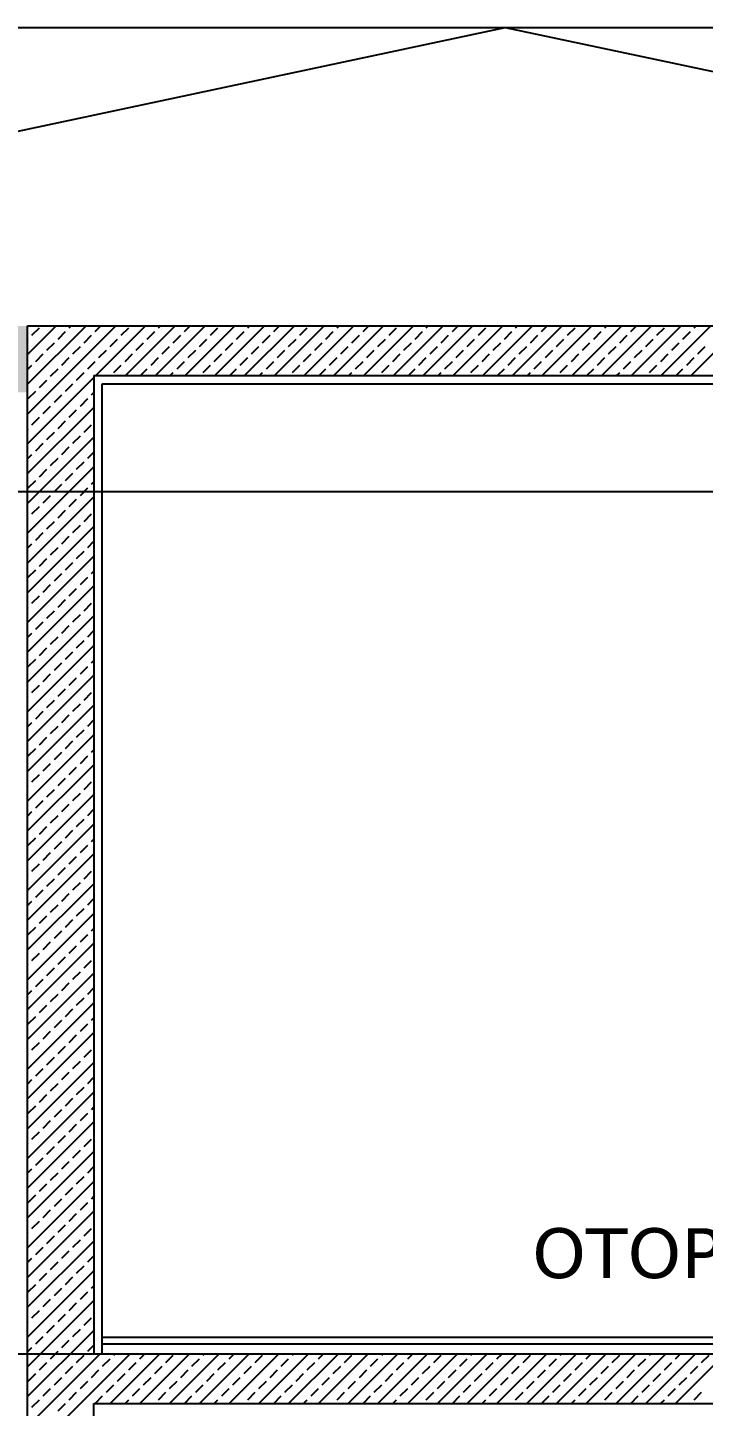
# Model space of a CAD drawing. Header units: millimetres. Extents: x 43168.9 to 43194.6, y -25545.1 to -25543.4.
# Drawn here: x 43181.1356 to 43181.2172, y -25544.5929 to -25544.4266 of the extents above; entities that cross this region are included whole.
import ezdxf
from ezdxf.enums import TextEntityAlignment as Align

# ---------------------------------------------------------------- set-up
doc = ezdxf.new("R2010")
doc.units = ezdxf.units.MM
doc.header["$LTSCALE"] = 200
doc.linetypes.add('kesit_$0$HIDDEN2', pattern=[0.1875, 0.125, -0.0625])
for name, color, linetype in [('gor-3_sgh', 191, 'Continuous'), ('kaplama-gnl_sgh', 30, 'Continuous'), ('kesit_$0$izd-alt_sgh', 8, 'kesit_$0$HIDDEN2'), ('kolon-b.a_sgh', 6, 'Continuous'), ('olcuaks_sgh', 41, 'Continuous'), ('siva_sgh', 145, 'Continuous'), ('tarama-betonarme_sgh', 223, 'Continuous'), ('tarama-zemin_sgh', 197, 'Continuous'), ('yazi-mahal_sgh', 12, 'Continuous')]:
    doc.layers.add(name, color=color, linetype=linetype)
doc.styles.add('text1', font='VERDANA.TTF')

msp = doc.modelspace()

# ---------------------------------------------------------------- hatches: boundary and pattern name
at = {"layer": 'olcuaks_sgh'}
h = msp.add_hatch(color=252, dxfattribs=at)
h.dxf.hatch_style = 1
h.paths.add_polyline_path([(43180.99288, -25544.46255), (43181.13562, -25544.46255), (43181.13562, -25544.47055), (43180.99288, -25544.47055)])

# ---------------------------------------------------------------- linework, layer by layer
at = {"layer": 'gor-3_sgh'}
for p, q in [((43181.02388, -25544.46255), (43181.19326, -25544.42656)), ((43181.02388, -25544.42656), (43181.36264, -25544.42656)), ((43181.19326, -25544.42656), (43181.36364, -25544.46255))]:
    msp.add_line(p, q, dxfattribs=at)
at = {"layer": 'kaplama-gnl_sgh'}
for p, q in [((43181.14462, -25544.58456), (43181.36264, -25544.58456)), ((43181.14462, -25544.58536), (43181.36264, -25544.58536))]:
    msp.add_line(p, q, dxfattribs=at)
at = {"layer": 'kesit_$0$izd-alt_sgh'}
for p, q in [((43180.86662, -25544.42656), (43182.76331, -25544.42656)), ((43183.17306, -25544.48256), (43180.86306, -25544.48256)), ((43181.05362, -25544.58656), (43183.01231, -25544.58656))]:
    msp.add_line(p, q, dxfattribs=at)
at = {"layer": 'kolon-b.a_sgh'}
for p, q in [((43181.13562, -25544.46255), (43181.36364, -25544.46255)), ((43181.13562, -25544.78256), (43181.13562, -25544.46255)), ((43181.14362, -25544.46855), (43181.36364, -25544.46855)), ((43181.14362, -25544.46855), (43181.14362, -25544.58656)), ((43181.14362, -25544.58656), (43181.36364, -25544.58656)), ((43181.14362, -25544.59256), (43181.36364, -25544.59256)), ((43181.14362, -25544.74656), (43181.14362, -25544.59256))]:
    msp.add_line(p, q, dxfattribs=at)
at = {"layer": 'siva_sgh'}
for p, q in [((43181.14462, -25544.58656), (43181.14462, -25544.46955)), ((43181.14462, -25544.46955), (43181.36264, -25544.46955))]:
    msp.add_line(p, q, dxfattribs=at)
at = {"layer": 'tarama-betonarme_sgh'}
for p, q in [((43181.13562, -25544.46601), (43181.13908, -25544.46255)), ((43181.13562, -25544.4696), (43181.14267, -25544.46255)), ((43181.13562, -25544.4732), (43181.14626, -25544.46255)), ((43181.13614, -25544.46369), (43181.13704, -25544.46279)), ((43181.13929, -25544.46414), (43181.14018, -25544.46324)), ((43181.14063, -25544.46279), (43181.14087, -25544.46255)), ((43181.14243, -25544.46459), (43181.14333, -25544.46369)), ((43181.14378, -25544.46324), (43181.14446, -25544.46255)), ((43181.14385, -25544.46855), (43181.14985, -25544.46255)), ((43181.14692, -25544.46369), (43181.14782, -25544.46279)), ((43181.14744, -25544.46855), (43181.15344, -25544.46255)), ((43181.15006, -25544.46414), (43181.15096, -25544.46324)), ((43181.15104, -25544.46855), (43181.15704, -25544.46255)), ((43181.15141, -25544.46279), (43181.15165, -25544.46255)), ((43181.1532, -25544.46459), (43181.1541, -25544.46369)), ((43181.15455, -25544.46324), (43181.15524, -25544.46255)), ((43181.15463, -25544.46855), (43181.16063, -25544.46255)), ((43181.1577, -25544.46369), (43181.15859, -25544.46279)), ((43181.15822, -25544.46855), (43181.16422, -25544.46255)), ((43181.16084, -25544.46414), (43181.16174, -25544.46324)), ((43181.16181, -25544.46855), (43181.16781, -25544.46255)), ((43181.16219, -25544.46279), (43181.16242, -25544.46255)), ((43181.16398, -25544.46459), (43181.16488, -25544.46369)), ((43181.16533, -25544.46324), (43181.16602, -25544.46255)), ((43181.1654, -25544.46855), (43181.1714, -25544.46255)), ((43181.16847, -25544.46369), (43181.16937, -25544.46279)), ((43181.169, -25544.46855), (43181.175, -25544.46255)), ((43181.17161, -25544.46414), (43181.17251, -25544.46324)), ((43181.17259, -25544.46855), (43181.17859, -25544.46255)), ((43181.17296, -25544.46279), (43181.1732, -25544.46255)), ((43181.17476, -25544.46459), (43181.17566, -25544.46369)), ((43181.1761, -25544.46324), (43181.17679, -25544.46255)), ((43181.17618, -25544.46855), (43181.18218, -25544.46255)), ((43181.17925, -25544.46369), (43181.18015, -25544.46279)), ((43181.17977, -25544.46855), (43181.18577, -25544.46255)), ((43181.18239, -25544.46414), (43181.18329, -25544.46324)), ((43181.18336, -25544.46855), (43181.18936, -25544.46255)), ((43181.18374, -25544.46279), (43181.18398, -25544.46255)), ((43181.18553, -25544.46459), (43181.18643, -25544.46369)), ((43181.18688, -25544.46324), (43181.18757, -25544.46255)), ((43181.18696, -25544.46855), (43181.19296, -25544.46255)), ((43181.19002, -25544.46369), (43181.19092, -25544.46279)), ((43181.19055, -25544.46855), (43181.19655, -25544.46255)), ((43181.19317, -25544.46414), (43181.19407, -25544.46324)), ((43181.19414, -25544.46855), (43181.20014, -25544.46255)), ((43181.19451, -25544.46279), (43181.19475, -25544.46255)), ((43181.19631, -25544.46459), (43181.19721, -25544.46369)), ((43181.19766, -25544.46324), (43181.19834, -25544.46255)), ((43181.19773, -25544.46855), (43181.20373, -25544.46255)), ((43181.2008, -25544.46369), (43181.2017, -25544.46279)), ((43181.20133, -25544.46855), (43181.20733, -25544.46255)), ((43181.20394, -25544.46414), (43181.20484, -25544.46324)), ((43181.20492, -25544.46855), (43181.21092, -25544.46255)), ((43181.20529, -25544.46279), (43181.20553, -25544.46255)), ((43181.20709, -25544.46459), (43181.20798, -25544.46369)), ((43181.20843, -25544.46324), (43181.20912, -25544.46255)), ((43181.20851, -25544.46855), (43181.21451, -25544.46255)), ((43181.21158, -25544.46369), (43181.21247, -25544.46279)), ((43181.2121, -25544.46855), (43181.2181, -25544.46255)), ((43181.21472, -25544.46414), (43181.21562, -25544.46324)), ((43181.21569, -25544.46855), (43181.22169, -25544.46255)), ((43181.21607, -25544.46279), (43181.21631, -25544.46255)), ((43181.13562, -25544.46422), (43181.13569, -25544.46414)), ((43181.13794, -25544.46549), (43181.13884, -25544.46459)), ((43181.14108, -25544.46594), (43181.14198, -25544.46504)), ((43181.14557, -25544.46504), (43181.14647, -25544.46414)), ((43181.14871, -25544.46549), (43181.14961, -25544.46459)), ((43181.15186, -25544.46594), (43181.15276, -25544.46504)), ((43181.15635, -25544.46504), (43181.15725, -25544.46414)), ((43181.15949, -25544.46549), (43181.16039, -25544.46459)), ((43181.16263, -25544.46594), (43181.16353, -25544.46504)), ((43181.16712, -25544.46504), (43181.16802, -25544.46414)), ((43181.17027, -25544.46549), (43181.17117, -25544.46459)), ((43181.17341, -25544.46594), (43181.17431, -25544.46504)), ((43181.1779, -25544.46504), (43181.1788, -25544.46414)), ((43181.18104, -25544.46549), (43181.18194, -25544.46459)), ((43181.18419, -25544.46594), (43181.18508, -25544.46504)), ((43181.18868, -25544.46504), (43181.18957, -25544.46414)), ((43181.19182, -25544.46549), (43181.19272, -25544.46459)), ((43181.19496, -25544.46594), (43181.19586, -25544.46504)), ((43181.19945, -25544.46504), (43181.20035, -25544.46414)), ((43181.2026, -25544.46549), (43181.20349, -25544.46459)), ((43181.20574, -25544.46594), (43181.20664, -25544.46504)), ((43181.21023, -25544.46504), (43181.21113, -25544.46414)), ((43181.21337, -25544.46549), (43181.21427, -25544.46459)), ((43181.21652, -25544.46594), (43181.21741, -25544.46504)), ((43181.13659, -25544.46683), (43181.13749, -25544.46594)), ((43181.13973, -25544.46728), (43181.14063, -25544.46638)), ((43181.14288, -25544.46773), (43181.14378, -25544.46683)), ((43181.14422, -25544.46638), (43181.14512, -25544.46549)), ((43181.14737, -25544.46683), (43181.14827, -25544.46594)), ((43181.15051, -25544.46728), (43181.15141, -25544.46638)), ((43181.15365, -25544.46773), (43181.15455, -25544.46683)), ((43181.155, -25544.46638), (43181.1559, -25544.46549)), ((43181.15814, -25544.46683), (43181.15904, -25544.46594)), ((43181.16129, -25544.46728), (43181.16219, -25544.46638)), ((43181.16443, -25544.46773), (43181.16533, -25544.46683)), ((43181.16578, -25544.46638), (43181.16668, -25544.46549)), ((43181.16892, -25544.46683), (43181.16982, -25544.46594)), ((43181.17206, -25544.46728), (43181.17296, -25544.46638)), ((43181.17521, -25544.46773), (43181.1761, -25544.46683)), ((43181.17655, -25544.46638), (43181.17745, -25544.46549)), ((43181.1797, -25544.46683), (43181.18059, -25544.46594)), ((43181.18284, -25544.46728), (43181.18374, -25544.46638)), ((43181.18598, -25544.46773), (43181.18688, -25544.46683)), ((43181.18733, -25544.46638), (43181.18823, -25544.46549)), ((43181.19047, -25544.46683), (43181.19137, -25544.46594)), ((43181.19362, -25544.46728), (43181.19451, -25544.46638)), ((43181.19676, -25544.46773), (43181.19766, -25544.46683)), ((43181.19811, -25544.46638), (43181.199, -25544.46549)), ((43181.20125, -25544.46683), (43181.20215, -25544.46594)), ((43181.20439, -25544.46728), (43181.20529, -25544.46638)), ((43181.20754, -25544.46773), (43181.20843, -25544.46683)), ((43181.20888, -25544.46638), (43181.20978, -25544.46549)), ((43181.21203, -25544.46683), (43181.21292, -25544.46594)), ((43181.21517, -25544.46728), (43181.21607, -25544.46638)), ((43181.13562, -25544.46781), (43181.13614, -25544.46728)), ((43181.13562, -25544.47679), (43181.14362, -25544.46879)), ((43181.13839, -25544.46863), (43181.13929, -25544.46773)), ((43181.14153, -25544.46908), (43181.14243, -25544.46818)), ((43181.14602, -25544.46818), (43181.14692, -25544.46728)), ((43181.14924, -25544.46855), (43181.15006, -25544.46773)), ((43181.15283, -25544.46855), (43181.1532, -25544.46818)), ((43181.1568, -25544.46818), (43181.1577, -25544.46728)), ((43181.16002, -25544.46855), (43181.16084, -25544.46773)), ((43181.16361, -25544.46855), (43181.16398, -25544.46818)), ((43181.16757, -25544.46818), (43181.16847, -25544.46728)), ((43181.17079, -25544.46855), (43181.17161, -25544.46773)), ((43181.17438, -25544.46855), (43181.17476, -25544.46818)), ((43181.17835, -25544.46818), (43181.17925, -25544.46728)), ((43181.18157, -25544.46855), (43181.18239, -25544.46773)), ((43181.18516, -25544.46855), (43181.18553, -25544.46818)), ((43181.18913, -25544.46818), (43181.19002, -25544.46728)), ((43181.19234, -25544.46855), (43181.19317, -25544.46773)), ((43181.19594, -25544.46855), (43181.19631, -25544.46818)), ((43181.1999, -25544.46818), (43181.2008, -25544.46728)), ((43181.20312, -25544.46855), (43181.20394, -25544.46773)), ((43181.20671, -25544.46855), (43181.20709, -25544.46818)), ((43181.21068, -25544.46818), (43181.21158, -25544.46728)), ((43181.2139, -25544.46855), (43181.21472, -25544.46773)), ((43181.13569, -25544.47132), (43181.13659, -25544.47043)), ((43181.13704, -25544.46998), (43181.13794, -25544.46908)), ((43181.14018, -25544.47043), (43181.14108, -25544.46953)), ((43181.13884, -25544.47177), (43181.13973, -25544.47087)), ((43181.14198, -25544.47222), (43181.14288, -25544.47132)), ((43181.14333, -25544.47087), (43181.14362, -25544.47058)), ((43181.13562, -25544.48038), (43181.14362, -25544.47238)), ((43181.13614, -25544.47447), (43181.13704, -25544.47357)), ((43181.13749, -25544.47312), (43181.13839, -25544.47222)), ((43181.14063, -25544.47357), (43181.14153, -25544.47267)), ((43181.13562, -25544.47499), (43181.13569, -25544.47492)), ((43181.13794, -25544.47626), (43181.13884, -25544.47536)), ((43181.13929, -25544.47492), (43181.14018, -25544.47402)), ((43181.14243, -25544.47536), (43181.14333, -25544.47447)), ((43181.13562, -25544.48397), (43181.14362, -25544.47597)), ((43181.13659, -25544.47761), (43181.13749, -25544.47671)), ((43181.14108, -25544.47671), (43181.14198, -25544.47581)), ((43181.13562, -25544.47858), (43181.13614, -25544.47806)), ((43181.13839, -25544.47941), (43181.13929, -25544.47851)), ((43181.13973, -25544.47806), (43181.14063, -25544.47716)), ((43181.14288, -25544.47851), (43181.14362, -25544.47777)), ((43181.13562, -25544.48756), (43181.14362, -25544.47956)), ((43181.13704, -25544.48075), (43181.13794, -25544.47985)), ((43181.14018, -25544.4812), (43181.14108, -25544.4803)), ((43181.14153, -25544.47985), (43181.14243, -25544.47896)), ((43181.13569, -25544.4821), (43181.13659, -25544.4812)), ((43181.13884, -25544.48255), (43181.13973, -25544.48165)), ((43181.14198, -25544.483), (43181.14288, -25544.4821)), ((43181.14333, -25544.48165), (43181.14362, -25544.48136)), ((43181.13562, -25544.49116), (43181.14362, -25544.48316)), ((43181.13749, -25544.4839), (43181.13839, -25544.483)), ((43181.14063, -25544.48434), (43181.14153, -25544.48345)), ((43181.13614, -25544.48524), (43181.13704, -25544.48434)), ((43181.13929, -25544.48569), (43181.14018, -25544.48479)), ((43181.14243, -25544.48614), (43181.14333, -25544.48524)), ((43181.13562, -25544.48577), (43181.13569, -25544.48569)), ((43181.13562, -25544.49475), (43181.14362, -25544.48675)), ((43181.13794, -25544.48704), (43181.13884, -25544.48614)), ((43181.14108, -25544.48749), (43181.14198, -25544.48659)), ((43181.13659, -25544.48839), (43181.13749, -25544.48749)), ((43181.13973, -25544.48883), (43181.14063, -25544.48794)), ((43181.14288, -25544.48928), (43181.14362, -25544.48854)), ((43181.13562, -25544.48936), (43181.13614, -25544.48883)), ((43181.13562, -25544.49834), (43181.14362, -25544.49034)), ((43181.13839, -25544.49018), (43181.13929, -25544.48928)), ((43181.14153, -25544.49063), (43181.14243, -25544.48973)), ((43181.13569, -25544.49288), (43181.13659, -25544.49198)), ((43181.13704, -25544.49153), (43181.13794, -25544.49063)), ((43181.14018, -25544.49198), (43181.14108, -25544.49108)), ((43181.13884, -25544.49332), (43181.13973, -25544.49243)), ((43181.14198, -25544.49377), (43181.14288, -25544.49288)), ((43181.14333, -25544.49243), (43181.14362, -25544.49214)), ((43181.13562, -25544.50193), (43181.14362, -25544.49393)), ((43181.13614, -25544.49602), (43181.13704, -25544.49512)), ((43181.13749, -25544.49467), (43181.13839, -25544.49377)), ((43181.14063, -25544.49512), (43181.14153, -25544.49422)), ((43181.13562, -25544.49654), (43181.13569, -25544.49647)), ((43181.13794, -25544.49781), (43181.13884, -25544.49692)), ((43181.13929, -25544.49647), (43181.14018, -25544.49557)), ((43181.14243, -25544.49692), (43181.14333, -25544.49602)), ((43181.13562, -25544.50553), (43181.14362, -25544.49753)), ((43181.13659, -25544.49916), (43181.13749, -25544.49826)), ((43181.13973, -25544.49961), (43181.14063, -25544.49871)), ((43181.14108, -25544.49826), (43181.14198, -25544.49737)), ((43181.13562, -25544.50014), (43181.13614, -25544.49961)), ((43181.13839, -25544.50096), (43181.13929, -25544.50006)), ((43181.14288, -25544.50006), (43181.14362, -25544.49932)), ((43181.13562, -25544.50912), (43181.14362, -25544.50112)), ((43181.13704, -25544.50231), (43181.13794, -25544.50141)), ((43181.14018, -25544.50275), (43181.14108, -25544.50186)), ((43181.14153, -25544.50141), (43181.14243, -25544.50051)), ((43181.13569, -25544.50365), (43181.13659, -25544.50275)), ((43181.13884, -25544.5041), (43181.13973, -25544.5032)), ((43181.14198, -25544.50455), (43181.14288, -25544.50365)), ((43181.14333, -25544.5032), (43181.14362, -25544.50291)), ((43181.13562, -25544.51271), (43181.14362, -25544.50471)), ((43181.13749, -25544.50545), (43181.13839, -25544.50455)), ((43181.14063, -25544.5059), (43181.14153, -25544.505)), ((43181.13614, -25544.5068), (43181.13704, -25544.5059)), ((43181.13929, -25544.50724), (43181.14018, -25544.50635)), ((43181.14243, -25544.50769), (43181.14333, -25544.5068)), ((43181.13562, -25544.50732), (43181.13569, -25544.50724)), ((43181.13562, -25544.5163), (43181.14362, -25544.5083)), ((43181.13794, -25544.50859), (43181.13884, -25544.50769)), ((43181.14108, -25544.50904), (43181.14198, -25544.50814)), ((43181.13562, -25544.51091), (43181.13614, -25544.51039)), ((43181.13659, -25544.50994), (43181.13749, -25544.50904)), ((43181.13973, -25544.51039), (43181.14063, -25544.50949)), ((43181.14288, -25544.51084), (43181.14362, -25544.5101)), ((43181.13562, -25544.51989), (43181.14362, -25544.51189)), ((43181.13839, -25544.51173), (43181.13929, -25544.51084)), ((43181.14153, -25544.51218), (43181.14243, -25544.51129)), ((43181.13569, -25544.51443), (43181.13659, -25544.51353)), ((43181.13704, -25544.51308), (43181.13794, -25544.51218)), ((43181.14018, -25544.51353), (43181.14108, -25544.51263)), ((43181.14333, -25544.51398), (43181.14362, -25544.51369)), ((43181.13749, -25544.51622), (43181.13839, -25544.51533)), ((43181.13884, -25544.51488), (43181.13973, -25544.51398)), ((43181.14198, -25544.51533), (43181.14288, -25544.51443)), ((43181.13562, -25544.52349), (43181.14362, -25544.51549)), ((43181.13614, -25544.51757), (43181.13704, -25544.51667)), ((43181.14063, -25544.51667), (43181.14153, -25544.51578)), ((43181.13562, -25544.5181), (43181.13569, -25544.51802)), ((43181.13794, -25544.51937), (43181.13884, -25544.51847)), ((43181.13929, -25544.51802), (43181.14018, -25544.51712)), ((43181.14243, -25544.51847), (43181.14333, -25544.51757)), ((43181.13562, -25544.52708), (43181.14362, -25544.51908)), ((43181.13659, -25544.52071), (43181.13749, -25544.51982)), ((43181.13973, -25544.52116), (43181.14063, -25544.52027)), ((43181.14108, -25544.51982), (43181.14198, -25544.51892)), ((43181.13562, -25544.52169), (43181.13614, -25544.52116)), ((43181.13839, -25544.52251), (43181.13929, -25544.52161)), ((43181.14288, -25544.52161), (43181.14362, -25544.52087)), ((43181.13562, -25544.53067), (43181.14362, -25544.52267)), ((43181.13704, -25544.52386), (43181.13794, -25544.52296)), ((43181.14018, -25544.52431), (43181.14108, -25544.52341)), ((43181.14153, -25544.52296), (43181.14243, -25544.52206)), ((43181.13569, -25544.5252), (43181.13659, -25544.52431)), ((43181.13884, -25544.52565), (43181.13973, -25544.52476)), ((43181.14198, -25544.5261), (43181.14288, -25544.5252)), ((43181.14333, -25544.52476), (43181.14362, -25544.52447)), ((43181.13562, -25544.53426), (43181.14362, -25544.52626)), ((43181.13749, -25544.527), (43181.13839, -25544.5261)), ((43181.14063, -25544.52745), (43181.14153, -25544.52655)), ((43181.13614, -25544.52835), (43181.13704, -25544.52745)), ((43181.13929, -25544.5288), (43181.14018, -25544.5279)), ((43181.14243, -25544.52925), (43181.14333, -25544.52835)), ((43181.13562, -25544.52887), (43181.13569, -25544.5288)), ((43181.13562, -25544.53785), (43181.14362, -25544.52985)), ((43181.13794, -25544.53014), (43181.13884, -25544.52925)), ((43181.14108, -25544.53059), (43181.14198, -25544.52969)), ((43181.13562, -25544.53247), (43181.13614, -25544.53194)), ((43181.13659, -25544.53149), (43181.13749, -25544.53059)), ((43181.13973, -25544.53194), (43181.14063, -25544.53104)), ((43181.14288, -25544.53239), (43181.14362, -25544.53165)), ((43181.13562, -25544.54145), (43181.14362, -25544.53345)), ((43181.13839, -25544.53329), (43181.13929, -25544.53239)), ((43181.14153, -25544.53374), (43181.14243, -25544.53284)), ((43181.13569, -25544.53598), (43181.13659, -25544.53508)), ((43181.13704, -25544.53463), (43181.13794, -25544.53374)), ((43181.14018, -25544.53508), (43181.14108, -25544.53419)), ((43181.14333, -25544.53553), (43181.14362, -25544.53524)), ((43181.13749, -25544.53778), (43181.13839, -25544.53688)), ((43181.13884, -25544.53643), (43181.13973, -25544.53553)), ((43181.14198, -25544.53688), (43181.14288, -25544.53598)), ((43181.13562, -25544.54504), (43181.14362, -25544.53704)), ((43181.13614, -25544.53912), (43181.13704, -25544.53823)), ((43181.14063, -25544.53823), (43181.14153, -25544.53733)), ((43181.13562, -25544.53965), (43181.13569, -25544.53957)), ((43181.13794, -25544.54092), (43181.13884, -25544.54002)), ((43181.13929, -25544.53957), (43181.14018, -25544.53868)), ((43181.14243, -25544.54002), (43181.14333, -25544.53912)), ((43181.13562, -25544.54863), (43181.14362, -25544.54063)), ((43181.13659, -25544.54227), (43181.13749, -25544.54137)), ((43181.13973, -25544.54272), (43181.14063, -25544.54182)), ((43181.14108, -25544.54137), (43181.14198, -25544.54047)), ((43181.13562, -25544.54324), (43181.13614, -25544.54272)), ((43181.13839, -25544.54406), (43181.13929, -25544.54317)), ((43181.14153, -25544.54451), (43181.14243, -25544.54361)), ((43181.14288, -25544.54317), (43181.14362, -25544.54243)), ((43181.13562, -25544.55222), (43181.14362, -25544.54422)), ((43181.13704, -25544.54541), (43181.13794, -25544.54451)), ((43181.14018, -25544.54586), (43181.14108, -25544.54496)), ((43181.13569, -25544.54676), (43181.13659, -25544.54586)), ((43181.13884, -25544.54721), (43181.13973, -25544.54631)), ((43181.14198, -25544.54766), (43181.14288, -25544.54676)), ((43181.14333, -25544.54631), (43181.14362, -25544.54602)), ((43181.13562, -25544.55581), (43181.14362, -25544.54781)), ((43181.13749, -25544.54855), (43181.13839, -25544.54766)), ((43181.14063, -25544.549), (43181.14153, -25544.5481)), ((43181.13614, -25544.5499), (43181.13704, -25544.549)), ((43181.13929, -25544.55035), (43181.14018, -25544.54945)), ((43181.14243, -25544.5508), (43181.14333, -25544.5499)), ((43181.13562, -25544.55043), (43181.13569, -25544.55035)), ((43181.13562, -25544.55941), (43181.14362, -25544.55141)), ((43181.13794, -25544.5517), (43181.13884, -25544.5508)), ((43181.14108, -25544.55215), (43181.14198, -25544.55125)), ((43181.13562, -25544.55402), (43181.13614, -25544.55349)), ((43181.13659, -25544.55304), (43181.13749, -25544.55215)), ((43181.13973, -25544.55349), (43181.14063, -25544.55259)), ((43181.14288, -25544.55394), (43181.14362, -25544.5532)), ((43181.13562, -25544.563), (43181.14362, -25544.555)), ((43181.13704, -25544.55619), (43181.13794, -25544.55529)), ((43181.13839, -25544.55484), (43181.13929, -25544.55394)), ((43181.14153, -25544.55529), (43181.14243, -25544.55439)), ((43181.13569, -25544.55753), (43181.13659, -25544.55664)), ((43181.14018, -25544.55664), (43181.14108, -25544.55574)), ((43181.14333, -25544.55708), (43181.14362, -25544.55679)), ((43181.13562, -25544.56659), (43181.14362, -25544.55859)), ((43181.13749, -25544.55933), (43181.13839, -25544.55843)), ((43181.13884, -25544.55798), (43181.13973, -25544.55708)), ((43181.14198, -25544.55843), (43181.14288, -25544.55753)), ((43181.13614, -25544.56068), (43181.13704, -25544.55978)), ((43181.13929, -25544.56113), (43181.14018, -25544.56023)), ((43181.14063, -25544.55978), (43181.14153, -25544.55888)), ((43181.13562, -25544.5612), (43181.13569, -25544.56113)), ((43181.13794, -25544.56247), (43181.13884, -25544.56157)), ((43181.14243, -25544.56157), (43181.14333, -25544.56068)), ((43181.13562, -25544.57018), (43181.14362, -25544.56218)), ((43181.13659, -25544.56382), (43181.13749, -25544.56292)), ((43181.13973, -25544.56427), (43181.14063, -25544.56337)), ((43181.14108, -25544.56292), (43181.14198, -25544.56202)), ((43181.13562, -25544.56479), (43181.13614, -25544.56427)), ((43181.13839, -25544.56562), (43181.13929, -25544.56472)), ((43181.14153, -25544.56606), (43181.14243, -25544.56517)), ((43181.14288, -25544.56472), (43181.14362, -25544.56398)), ((43181.13562, -25544.57377), (43181.14362, -25544.56577)), ((43181.13704, -25544.56696), (43181.13794, -25544.56606)), ((43181.14018, -25544.56741), (43181.14108, -25544.56651)), ((43181.13569, -25544.56831), (43181.13659, -25544.56741)), ((43181.13884, -25544.56876), (43181.13973, -25544.56786)), ((43181.14198, -25544.56921), (43181.14288, -25544.56831)), ((43181.14333, -25544.56786), (43181.14362, -25544.56757)), ((43181.13562, -25544.57737), (43181.14362, -25544.56937)), ((43181.13749, -25544.57011), (43181.13839, -25544.56921)), ((43181.14063, -25544.57056), (43181.14153, -25544.56966)), ((43181.13562, -25544.57198), (43181.13569, -25544.5719)), ((43181.13614, -25544.57145), (43181.13704, -25544.57056)), ((43181.13929, -25544.5719), (43181.14018, -25544.571)), ((43181.14243, -25544.57235), (43181.14333, -25544.57145)), ((43181.13562, -25544.58096), (43181.14362, -25544.57296)), ((43181.13794, -25544.57325), (43181.13884, -25544.57235)), ((43181.14108, -25544.5737), (43181.14198, -25544.5728)), ((43181.13562, -25544.57557), (43181.13614, -25544.57505)), ((43181.13659, -25544.5746), (43181.13749, -25544.5737)), ((43181.13973, -25544.57505), (43181.14063, -25544.57415)), ((43181.14288, -25544.57549), (43181.14362, -25544.57476)), ((43181.13562, -25544.58455), (43181.14362, -25544.57655)), ((43181.13704, -25544.57774), (43181.13794, -25544.57684)), ((43181.13839, -25544.57639), (43181.13929, -25544.57549)), ((43181.14153, -25544.57684), (43181.14243, -25544.57594)), ((43181.13569, -25544.57909), (43181.13659, -25544.57819)), ((43181.14018, -25544.57819), (43181.14108, -25544.57729)), ((43181.14333, -25544.57864), (43181.14362, -25544.57835)), ((43181.13562, -25544.58814), (43181.14362, -25544.58014)), ((43181.13749, -25544.58088), (43181.13839, -25544.57998)), ((43181.13884, -25544.57954), (43181.13973, -25544.57864)), ((43181.14198, -25544.57998), (43181.14288, -25544.57909)), ((43181.13614, -25544.58223), (43181.13704, -25544.58133)), ((43181.13929, -25544.58268), (43181.14018, -25544.58178)), ((43181.14063, -25544.58133), (43181.14153, -25544.58043)), ((43181.13562, -25544.58276), (43181.13569, -25544.58268)), ((43181.13794, -25544.58403), (43181.13884, -25544.58313)), ((43181.14108, -25544.58447), (43181.14198, -25544.58358)), ((43181.14243, -25544.58313), (43181.14333, -25544.58223)), ((43181.13562, -25544.59174), (43181.14362, -25544.58374)), ((43181.13659, -25544.58537), (43181.13749, -25544.58447)), ((43181.13973, -25544.58582), (43181.14063, -25544.58492)), ((43181.13562, -25544.58635), (43181.13614, -25544.58582)), ((43181.13562, -25544.59533), (43181.14439, -25544.58656)), ((43181.13562, -25544.59892), (43181.14798, -25544.58656)), ((43181.13839, -25544.58717), (43181.13929, -25544.58627)), ((43181.14153, -25544.58762), (43181.14243, -25544.58672)), ((43181.14288, -25544.58627), (43181.14362, -25544.58553)), ((43181.14557, -25544.59256), (43181.15157, -25544.58656)), ((43181.14602, -25544.58672), (43181.14618, -25544.58656)), ((43181.14916, -25544.59256), (43181.15516, -25544.58656)), ((43181.14916, -25544.58717), (43181.14977, -25544.58656)), ((43181.15231, -25544.58762), (43181.1532, -25544.58672)), ((43181.15275, -25544.59256), (43181.15875, -25544.58656)), ((43181.15635, -25544.59256), (43181.16235, -25544.58656)), ((43181.1568, -25544.58672), (43181.15696, -25544.58656)), ((43181.15994, -25544.59256), (43181.16594, -25544.58656)), ((43181.15994, -25544.58717), (43181.16055, -25544.58656)), ((43181.16308, -25544.58762), (43181.16398, -25544.58672)), ((43181.16353, -25544.59256), (43181.16953, -25544.58656)), ((43181.16712, -25544.59256), (43181.17312, -25544.58656)), ((43181.16757, -25544.58672), (43181.16773, -25544.58656)), ((43181.17071, -25544.59256), (43181.17671, -25544.58656)), ((43181.17072, -25544.58717), (43181.17133, -25544.58656)), ((43181.17386, -25544.58762), (43181.17476, -25544.58672)), ((43181.17431, -25544.59256), (43181.18031, -25544.58656)), ((43181.1779, -25544.59256), (43181.1839, -25544.58656)), ((43181.17835, -25544.58672), (43181.17851, -25544.58656)), ((43181.18149, -25544.59256), (43181.18749, -25544.58656)), ((43181.18149, -25544.58717), (43181.1821, -25544.58656)), ((43181.18464, -25544.58762), (43181.18553, -25544.58672)), ((43181.18508, -25544.59256), (43181.19108, -25544.58656)), ((43181.18867, -25544.59256), (43181.19467, -25544.58656)), ((43181.18913, -25544.58672), (43181.18929, -25544.58656)), ((43181.19227, -25544.59256), (43181.19827, -25544.58656)), ((43181.19227, -25544.58717), (43181.19288, -25544.58656)), ((43181.19541, -25544.58762), (43181.19631, -25544.58672)), ((43181.19586, -25544.59256), (43181.20186, -25544.58656)), ((43181.19945, -25544.59256), (43181.20545, -25544.58656)), ((43181.1999, -25544.58672), (43181.20006, -25544.58656)), ((43181.20304, -25544.59256), (43181.20904, -25544.58656)), ((43181.20305, -25544.58717), (43181.20365, -25544.58656)), ((43181.20619, -25544.58762), (43181.20709, -25544.58672)), ((43181.20664, -25544.59256), (43181.21264, -25544.58656)), ((43181.21023, -25544.59256), (43181.21623, -25544.58656)), ((43181.21068, -25544.58672), (43181.21084, -25544.58656)), ((43181.21382, -25544.59256), (43181.21982, -25544.58656)), ((43181.21382, -25544.58717), (43181.21443, -25544.58656)), ((43181.21696, -25544.58762), (43181.21786, -25544.58672)), ((43181.13704, -25544.58852), (43181.13794, -25544.58762)), ((43181.14018, -25544.58896), (43181.14108, -25544.58807)), ((43181.14333, -25544.58941), (43181.14422, -25544.58852)), ((43181.14467, -25544.58807), (43181.14557, -25544.58717)), ((43181.14782, -25544.58852), (43181.14871, -25544.58762)), ((43181.15096, -25544.58896), (43181.15186, -25544.58807)), ((43181.1541, -25544.58941), (43181.155, -25544.58852)), ((43181.15545, -25544.58807), (43181.15635, -25544.58717)), ((43181.15859, -25544.58852), (43181.15949, -25544.58762)), ((43181.16174, -25544.58896), (43181.16263, -25544.58807)), ((43181.16488, -25544.58941), (43181.16578, -25544.58852)), ((43181.16623, -25544.58807), (43181.16712, -25544.58717)), ((43181.16937, -25544.58852), (43181.17027, -25544.58762)), ((43181.17251, -25544.58896), (43181.17341, -25544.58807)), ((43181.17566, -25544.58941), (43181.17655, -25544.58852)), ((43181.177, -25544.58807), (43181.1779, -25544.58717)), ((43181.18015, -25544.58852), (43181.18104, -25544.58762)), ((43181.18329, -25544.58896), (43181.18419, -25544.58807)), ((43181.18643, -25544.58941), (43181.18733, -25544.58852)), ((43181.18778, -25544.58807), (43181.18868, -25544.58717)), ((43181.19092, -25544.58852), (43181.19182, -25544.58762)), ((43181.19407, -25544.58896), (43181.19496, -25544.58807)), ((43181.19721, -25544.58941), (43181.19811, -25544.58852)), ((43181.19856, -25544.58807), (43181.19945, -25544.58717)), ((43181.2017, -25544.58852), (43181.2026, -25544.58762)), ((43181.20484, -25544.58896), (43181.20574, -25544.58807)), ((43181.20798, -25544.58941), (43181.20888, -25544.58852)), ((43181.20933, -25544.58807), (43181.21023, -25544.58717)), ((43181.21247, -25544.58852), (43181.21337, -25544.58762)), ((43181.21562, -25544.58896), (43181.21652, -25544.58807)), ((43181.13569, -25544.58986), (43181.13659, -25544.58896)), ((43181.13884, -25544.59031), (43181.13973, -25544.58941)), ((43181.14198, -25544.59076), (43181.14288, -25544.58986)), ((43181.14647, -25544.58986), (43181.14737, -25544.58896)), ((43181.14961, -25544.59031), (43181.15051, -25544.58941)), ((43181.15276, -25544.59076), (43181.15365, -25544.58986)), ((43181.15725, -25544.58986), (43181.15814, -25544.58896)), ((43181.16039, -25544.59031), (43181.16129, -25544.58941)), ((43181.16353, -25544.59076), (43181.16443, -25544.58986)), ((43181.16802, -25544.58986), (43181.16892, -25544.58896)), ((43181.17117, -25544.59031), (43181.17206, -25544.58941)), ((43181.17431, -25544.59076), (43181.17521, -25544.58986)), ((43181.1788, -25544.58986), (43181.1797, -25544.58896)), ((43181.18194, -25544.59031), (43181.18284, -25544.58941)), ((43181.18508, -25544.59076), (43181.18598, -25544.58986)), ((43181.18957, -25544.58986), (43181.19047, -25544.58896)), ((43181.19272, -25544.59031), (43181.19362, -25544.58941)), ((43181.19586, -25544.59076), (43181.19676, -25544.58986)), ((43181.20035, -25544.58986), (43181.20125, -25544.58896)), ((43181.20349, -25544.59031), (43181.20439, -25544.58941)), ((43181.20664, -25544.59076), (43181.20754, -25544.58986)), ((43181.21113, -25544.58986), (43181.21203, -25544.58896)), ((43181.21427, -25544.59031), (43181.21517, -25544.58941)), ((43181.13749, -25544.59166), (43181.13839, -25544.59076)), ((43181.14063, -25544.59211), (43181.14153, -25544.59121)), ((43181.14378, -25544.59256), (43181.14467, -25544.59166)), ((43181.14512, -25544.59121), (43181.14602, -25544.59031)), ((43181.14827, -25544.59166), (43181.14916, -25544.59076)), ((43181.15141, -25544.59211), (43181.15231, -25544.59121)), ((43181.15455, -25544.59256), (43181.15545, -25544.59166)), ((43181.1559, -25544.59121), (43181.1568, -25544.59031)), ((43181.15904, -25544.59166), (43181.15994, -25544.59076)), ((43181.16219, -25544.59211), (43181.16308, -25544.59121)), ((43181.16533, -25544.59256), (43181.16623, -25544.59166)), ((43181.16668, -25544.59121), (43181.16757, -25544.59031)), ((43181.16982, -25544.59166), (43181.17072, -25544.59076)), ((43181.17296, -25544.59211), (43181.17386, -25544.59121)), ((43181.1761, -25544.59256), (43181.177, -25544.59166)), ((43181.17745, -25544.59121), (43181.17835, -25544.59031)), ((43181.18059, -25544.59166), (43181.18149, -25544.59076)), ((43181.18374, -25544.59211), (43181.18464, -25544.59121)), ((43181.18688, -25544.59256), (43181.18778, -25544.59166)), ((43181.18823, -25544.59121), (43181.18913, -25544.59031)), ((43181.19137, -25544.59166), (43181.19227, -25544.59076)), ((43181.19451, -25544.59211), (43181.19541, -25544.59121)), ((43181.19766, -25544.59256), (43181.19856, -25544.59166)), ((43181.199, -25544.59121), (43181.1999, -25544.59031)), ((43181.20215, -25544.59166), (43181.20305, -25544.59076)), ((43181.20529, -25544.59211), (43181.20619, -25544.59121)), ((43181.20843, -25544.59256), (43181.20933, -25544.59166)), ((43181.20978, -25544.59121), (43181.21068, -25544.59031)), ((43181.21292, -25544.59166), (43181.21382, -25544.59076)), ((43181.21607, -25544.59211), (43181.21696, -25544.59121)), ((43181.13614, -25544.59301), (43181.13704, -25544.59211)), ((43181.13929, -25544.59345), (43181.14018, -25544.59256)), ((43181.14737, -25544.59256), (43181.14782, -25544.59211)), ((43181.15096, -25544.59256), (43181.15096, -25544.59256)), ((43181.15814, -25544.59256), (43181.15859, -25544.59211)), ((43181.16173, -25544.59256), (43181.16174, -25544.59256)), ((43181.16892, -25544.59256), (43181.16937, -25544.59211)), ((43181.17251, -25544.59256), (43181.17251, -25544.59256)), ((43181.17969, -25544.59256), (43181.18015, -25544.59211)), ((43181.18329, -25544.59256), (43181.18329, -25544.59256)), ((43181.19047, -25544.59256), (43181.19092, -25544.59211)), ((43181.19406, -25544.59256), (43181.19407, -25544.59256)), ((43181.20125, -25544.59256), (43181.2017, -25544.59211)), ((43181.20484, -25544.59256), (43181.20484, -25544.59256)), ((43181.21202, -25544.59256), (43181.21247, -25544.59211)), ((43181.21562, -25544.59256), (43181.21562, -25544.59256))]:
    msp.add_line(p, q, dxfattribs=at)
at = {"layer": 'tarama-zemin_sgh'}
msp.add_line((43181.13563, -25544.52056), (43181.13563, -25544.52056), dxfattribs=at)

# ---------------------------------------------------------------- texts
at = {"layer": 'yazi-mahal_sgh', "style": 'text1'}
msp.add_text('OTOPARK', height=0.006, dxfattribs=at).set_placement((43181.23622, -25544.57742), align=Align.RIGHT)

doc.saveas('drawing.dxf')
